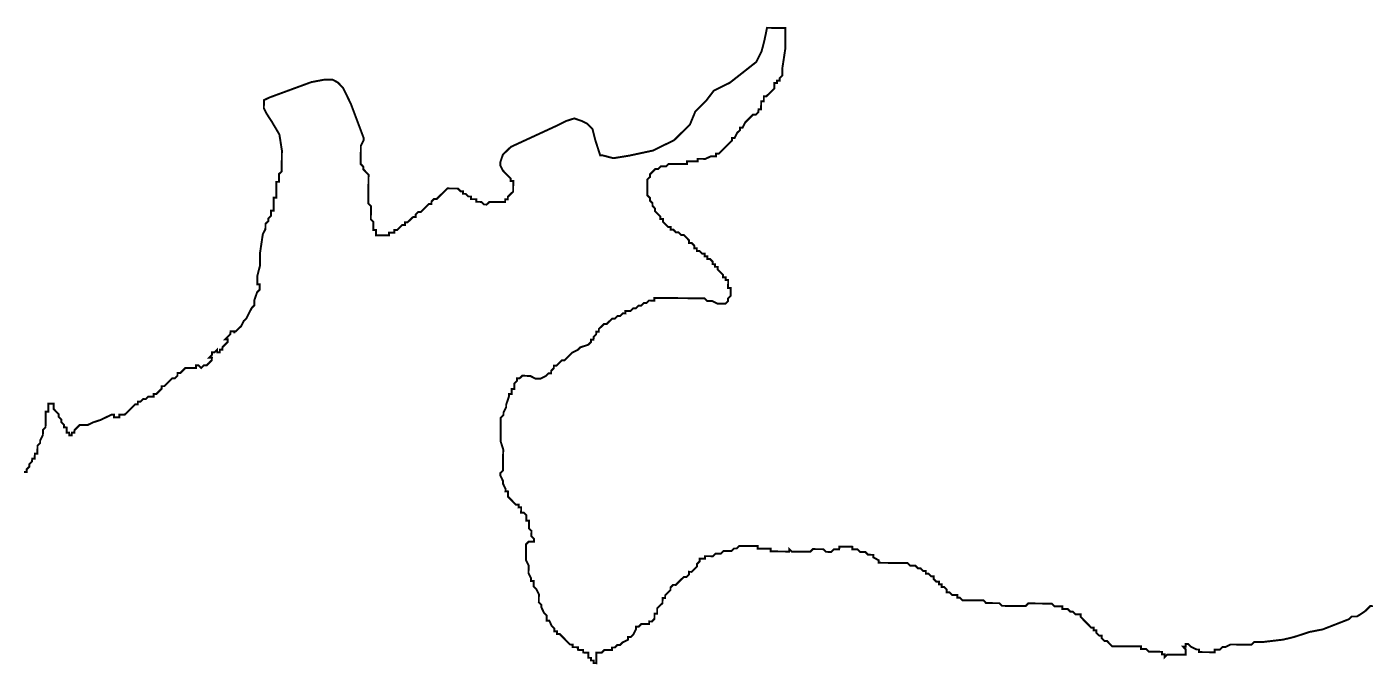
# Model space of a CAD drawing. Header units: metres. Extents: x 319816 to 366074, y 1739234 to 1838803.
# Drawn here: x 327651 to 329714, y 1809493 to 1810472 of the extents above; entities that cross this region are included whole.
import ezdxf

# ---------------------------------------------------------------- set-up
doc = ezdxf.new("R2010")
doc.units = ezdxf.units.M
doc.header["$MEASUREMENT"] = 0
doc.layers.add('HAZARDS LINE', color=1, linetype='Continuous')

msp = doc.modelspace()

# ---------------------------------------------------------------- linework, layer by layer
at = {"layer": 'HAZARDS LINE', "lineweight": 18, "const_width": 3}
msp.add_lwpolyline([(327646.6, 1809788.4), (327650.6, 1809788.4), (327650.6, 1809792.4), (327654.7, 1809796.5), (327654.7, 1809800.5), (327658.8, 1809804.5), (327658.9, 1809808.5), (327662.9, 1809808.5), (327663, 1809816.6), (327667, 1809816.6), (327667.1, 1809828.7), (327671.2, 1809832.7), (327671.2, 1809836.7), (327675.3, 1809844.8), (327675.4, 1809852.9), (327679.4, 1809856.9), (327679.6, 1809881.1), (327683.7, 1809881.1), (327683.8, 1809893.2), (327691.8, 1809893.2), (327691.8, 1809885.1), (327695.8, 1809881), (327699.8, 1809876.9), (327699.8, 1809872.9), (327703.8, 1809868.8), (327703.7, 1809864.8), (327707.8, 1809860.7), (327707.7, 1809856.7), (327711.8, 1809856.6), (327711.7, 1809848.5), (327715.7, 1809848.5), (327715.7, 1809844.5), (327719.7, 1809844.4), (327719.8, 1809848.5), (327723.8, 1809848.4), (327723.9, 1809852.5), (327727.9, 1809856.5), (327732, 1809860.5), (327744.1, 1809860.4), (327752.2, 1809864.4), (327764.4, 1809868.3), (327780.6, 1809876.3), (327784.7, 1809876.3), (327784.6, 1809872.2), (327792.7, 1809872.2), (327792.7, 1809876.2), (327800.8, 1809876.1), (327804.9, 1809880.1), (327809, 1809884.2), (327817.1, 1809892.2), (327821.2, 1809892.1), (327821.2, 1809896.2), (327825.2, 1809896.1), (327829.3, 1809900.2), (327833.3, 1809900.1), (327837.4, 1809904.1), (327845.5, 1809904.1), (327845.5, 1809908.1), (327849.6, 1809908.1), (327853.6, 1809912.1), (327857.7, 1809916.1), (327857.7, 1809920.1), (327861.8, 1809920.1), (327865.9, 1809924.1), (327869.9, 1809928.1), (327874, 1809932.1), (327878, 1809932.1), (327882.1, 1809936.1), (327882.1, 1809940.2), (327886.2, 1809940.1), (327890.3, 1809944.1), (327894.3, 1809948.1), (327910.5, 1809948), (327910.5, 1809952.1), (327914.6, 1809952), (327918.6, 1809948), (327922.6, 1809952), (327926.7, 1809951.9), (327930.8, 1809955.9), (327934.8, 1809960), (327934.9, 1809964), (327930.8, 1809964), (327934.9, 1809968), (327934.9, 1809972.1), (327939, 1809972), (327943, 1809976.1), (327943, 1809972), (327947.1, 1809972), (327947.1, 1809976), (327951.1, 1809976), (327951.2, 1809980), (327959.3, 1809988.1), (327959.3, 1809992.1), (327955.3, 1809992.1), (327959.4, 1809996.1), (327963.4, 1810000.1), (327963.5, 1810004.2), (327967.5, 1810004.2), (327971.6, 1810004.1), (327975.6, 1810008.1), (327979.7, 1810012.1), (327983.8, 1810020.2), (327987.9, 1810024.2), (327996.1, 1810040.3), (328000.2, 1810044.3), (328000.2, 1810052.4), (328004.4, 1810064.5), (328008.4, 1810068.5), (328008.5, 1810076.6), (328004.5, 1810076.6), (328004.5, 1810088.7), (328008.7, 1810104.9), (328008.9, 1810125.1), (328013.1, 1810153.3), (328017.2, 1810161.4), (328017.3, 1810169.5), (328021.4, 1810173.5), (328021.4, 1810177.5), (328025.5, 1810181.5), (328025.5, 1810189.6), (328029.6, 1810189.6), (328029.7, 1810209.8), (328033.8, 1810209.8), (328034, 1810234), (328038, 1810234), (328038.1, 1810246.1), (328042.2, 1810250.1), (328042.4, 1810282.4), (328038.6, 1810306.7), (328026.6, 1810327), (328018.6, 1810339.2), (328014.7, 1810347.3), (328014.8, 1810359.4), (328022.9, 1810363.4), (328055.3, 1810375.3), (328087.7, 1810387.2), (328108, 1810391), (328120.1, 1810390.9), (328128.1, 1810386.8), (328136.1, 1810378.7), (328148.1, 1810354.4), (328167.9, 1810301.7), (328167.8, 1810297.6), (328163.7, 1810289.6), (328163.5, 1810261.3), (328167.5, 1810257.2), (328167.5, 1810253.2), (328175.5, 1810245), (328175.2, 1810200.6), (328179.2, 1810196.5), (328179, 1810176.3), (328183, 1810172.2), (328182.9, 1810160.1), (328187, 1810160), (328186.9, 1810152), (328207.1, 1810151.8), (328207.1, 1810155.8), (328215.2, 1810155.8), (328215.2, 1810159.8), (328219.3, 1810159.8), (328223.4, 1810163.8), (328227.4, 1810167.8), (328231.5, 1810167.8), (328231.5, 1810171.8), (328235.5, 1810171.8), (328239.6, 1810175.8), (328243.7, 1810179.8), (328247.7, 1810179.8), (328247.8, 1810183.8), (328251.8, 1810187.8), (328255.9, 1810187.8), (328259.9, 1810191.8), (328264, 1810195.8), (328268.1, 1810199.8), (328272.1, 1810199.8), (328272.2, 1810203.8), (328276.2, 1810207.8), (328280.3, 1810207.8), (328288.4, 1810215.8), (328292.5, 1810219.8), (328296.6, 1810223.8), (328312.7, 1810223.7), (328316.7, 1810219.6), (328320.8, 1810219.6), (328320.7, 1810215.6), (328324.8, 1810215.5), (328328.8, 1810211.5), (328332.8, 1810211.4), (328332.8, 1810207.4), (328340.9, 1810207.3), (328340.9, 1810203.3), (328348.9, 1810203.2), (328352.9, 1810199.2), (328357, 1810199.1), (328361.1, 1810203.1), (328385.3, 1810202.9), (328385.3, 1810207), (328389.4, 1810206.9), (328389.4, 1810211), (328393.5, 1810215), (328397.6, 1810219), (328397.7, 1810235.2), (328393.6, 1810235.2), (328393.7, 1810239.2), (328381.6, 1810251.5), (328377.7, 1810259.6), (328377.7, 1810263.6), (328381.8, 1810275.7), (328394.1, 1810287.7), (328463, 1810319.5), (328479.2, 1810327.5), (328491.4, 1810331.4), (328503.5, 1810327.3), (328511.5, 1810323.2), (328519.5, 1810315), (328523.5, 1810298.9), (328527.4, 1810286.7), (328531.3, 1810274.5), (328535.4, 1810274.5), (328551.5, 1810270.3), (328575.8, 1810274.2), (328612.2, 1810282), (328644.7, 1810297.9), (328652.8, 1810305.9), (328669.1, 1810322), (328677.4, 1810342.1), (328693.6, 1810358.1), (328705.9, 1810374.2), (328730.2, 1810386.1), (328750.6, 1810402.1), (328770.9, 1810418.1), (328779.1, 1810434.3), (328783.3, 1810450.4), (328787.5, 1810470.6), (328807.7, 1810470.4), (328815.8, 1810470.3), (328815.7, 1810458.2), (328815.5, 1810438), (328811.2, 1810409.7), (328811.2, 1810405.7), (328811.1, 1810397.6), (328807.1, 1810393.6), (328807, 1810389.6), (328803, 1810389.6), (328803, 1810385.6), (328798.9, 1810385.6), (328798.9, 1810381.6), (328798.9, 1810377.5), (328794.8, 1810373.5), (328790.7, 1810369.5), (328786.6, 1810365.5), (328782.6, 1810365.5), (328782.6, 1810361.5), (328782.5, 1810357.4), (328778.5, 1810357.5), (328778.5, 1810353.4), (328778.4, 1810349.4), (328778.4, 1810345.3), (328774.4, 1810345.4), (328774.3, 1810341.3), (328770.3, 1810337.3), (328766.2, 1810337.4), (328762.1, 1810333.3), (328758.1, 1810329.3), (328754, 1810325.3), (328749.9, 1810317.3), (328745.9, 1810317.3), (328745.8, 1810313.3), (328741.7, 1810309.3), (328737.6, 1810301.2), (328733.6, 1810301.2), (328733.6, 1810297.2), (328729.5, 1810293.2), (328725.4, 1810289.2), (328721.4, 1810285.2), (328717.3, 1810281.2), (328713.2, 1810277.1), (328709.2, 1810277.2), (328709.1, 1810273.1), (328705.1, 1810273.2), (328701.1, 1810273.2), (328692.9, 1810269.2), (328688.9, 1810269.3), (328684.9, 1810269.3), (328680.8, 1810269.3), (328680.8, 1810265.3), (328676.7, 1810265.3), (328672.7, 1810265.3), (328668.7, 1810265.4), (328664.6, 1810265.4), (328664.6, 1810261.4), (328660.6, 1810261.4), (328656.5, 1810261.4), (328652.5, 1810261.5), (328648.4, 1810261.5), (328644.4, 1810261.5), (328640.3, 1810261.6), (328636.3, 1810261.6), (328632.2, 1810257.6), (328628.2, 1810257.6), (328624.2, 1810257.6), (328620.1, 1810253.6), (328616, 1810253.7), (328612, 1810249.7), (328607.9, 1810245.6), (328607.9, 1810241.6), (328603.8, 1810237.6), (328603.8, 1810233.6), (328603.7, 1810229.5), (328603.7, 1810225.5), (328603.7, 1810221.4), (328603.6, 1810217.4), (328603.6, 1810213.3), (328607.6, 1810209.3), (328607.6, 1810205.2), (328611.6, 1810201.2), (328611.6, 1810197.1), (328615.6, 1810193), (328615.5, 1810189), (328619.5, 1810184.9), (328623.5, 1810180.9), (328623.5, 1810176.8), (328627.6, 1810176.8), (328627.5, 1810172.7), (328631.5, 1810168.7), (328635.5, 1810164.6), (328639.6, 1810164.6), (328639.6, 1810160.5), (328643.6, 1810160.5), (328647.6, 1810156.4), (328651.6, 1810156.4), (328655.6, 1810152.3), (328659.7, 1810152.3), (328663.7, 1810148.2), (328667.7, 1810144.1), (328667.7, 1810140.1), (328671.7, 1810140.1), (328675.7, 1810136), (328675.7, 1810131.9), (328679.7, 1810131.9), (328679.7, 1810127.9), (328683.7, 1810127.8), (328687.8, 1810123.8), (328691.8, 1810123.7), (328691.8, 1810119.7), (328695.8, 1810119.7), (328695.8, 1810115.6), (328699.8, 1810115.6), (328703.8, 1810111.5), (328703.8, 1810107.5), (328707.8, 1810107.4), (328707.8, 1810103.4), (328711.8, 1810103.4), (328711.8, 1810099.3), (328715.8, 1810095.3), (328719.8, 1810091.2), (328719.8, 1810087.1), (328723.8, 1810087.1), (328723.8, 1810083.1), (328727.8, 1810083), (328727.8, 1810079), (328727.7, 1810070.9), (328731.8, 1810070.9), (328731.8, 1810066.8), (328731.7, 1810062.8), (328731.7, 1810058.8), (328727.6, 1810054.7), (328727.6, 1810050.7), (328723.5, 1810046.7), (328719.5, 1810046.7), (328715.4, 1810046.8), (328711.4, 1810046.8), (328703.3, 1810050.9), (328699.3, 1810050.9), (328695.3, 1810051), (328691.3, 1810055), (328687.2, 1810055.1), (328683.2, 1810055.1), (328679.1, 1810055.1), (328675.1, 1810055.2), (328671, 1810055.2), (328667, 1810055.2), (328663, 1810055.3), (328658.9, 1810055.3), (328654.9, 1810055.3), (328650.8, 1810055.3), (328646.8, 1810055.4), (328642.8, 1810055.4), (328638.7, 1810055.4), (328634.7, 1810055.5), (328630.6, 1810055.5), (328626.6, 1810055.5), (328622.6, 1810055.6), (328614.5, 1810055.6), (328614.4, 1810051.6), (328610.4, 1810051.6), (328606.4, 1810051.7), (328602.3, 1810047.6), (328598.3, 1810047.7), (328594.2, 1810043.7), (328590.1, 1810043.7), (328586.1, 1810039.7), (328582, 1810039.7), (328578, 1810035.7), (328573.9, 1810035.7), (328569.9, 1810035.8), (328569.8, 1810031.7), (328565.8, 1810031.8), (328561.7, 1810027.8), (328557.7, 1810027.8), (328553.6, 1810023.8), (328549.6, 1810023.8), (328545.5, 1810019.8), (328541.4, 1810015.8), (328537.4, 1810015.8), (328533.3, 1810011.8), (328529.2, 1810007.8), (328529.2, 1810003.8), (328525.2, 1810003.8), (328525.1, 1809999.8), (328521.1, 1809995.7), (328521, 1809991.7), (328517, 1809991.7), (328517, 1809987.7), (328512.9, 1809983.7), (328500.7, 1809979.7), (328496.7, 1809975.7), (328488.5, 1809971.8), (328480.4, 1809963.7), (328476.3, 1809959.7), (328472.3, 1809959.8), (328468.2, 1809955.7), (328464.1, 1809951.7), (328460.1, 1809951.8), (328460.1, 1809947.7), (328456, 1809943.7), (328456, 1809939.7), (328451.9, 1809939.7), (328447.9, 1809935.7), (328439.7, 1809931.7), (328435.7, 1809931.8), (328431.7, 1809931.8), (328423.6, 1809935.9), (328419.6, 1809935.9), (328415.5, 1809936), (328411.5, 1809936), (328407.4, 1809932), (328403.4, 1809932), (328403.3, 1809928), (328399.3, 1809924), (328399.2, 1809919.9), (328399.2, 1809915.9), (328395.2, 1809915.9), (328395.1, 1809911.9), (328395.1, 1809907.8), (328391.1, 1809907.9), (328391, 1809903.8), (328386.9, 1809891.7), (328386.9, 1809887.7), (328382.8, 1809879.6), (328382.7, 1809875.6), (328378.6, 1809871.6), (328378.6, 1809867.5), (328378.6, 1809863.5), (328378.6, 1809859.5), (328378.5, 1809855.4), (328378.5, 1809851.4), (328378.5, 1809847.3), (328378.4, 1809839.2), (328378.4, 1809835.2), (328382.3, 1809823), (328382.3, 1809819), (328382.2, 1809815), (328382.2, 1809810.9), (328382.2, 1809806.9), (328382.1, 1809802.8), (328382.1, 1809798.8), (328382.1, 1809794.8), (328382.1, 1809790.7), (328378, 1809786.7), (328377.9, 1809782.7), (328381.9, 1809774.6), (328381.9, 1809770.5), (328385.9, 1809762.4), (328385.8, 1809758.4), (328389.9, 1809758.3), (328389.8, 1809750.2), (328393.8, 1809746.2), (328397.8, 1809742.1), (328401.8, 1809738), (328405.9, 1809738), (328405.8, 1809733.9), (328409.9, 1809733.9), (328409.9, 1809729.9), (328409.8, 1809725.8), (328413.9, 1809725.8), (328417.9, 1809721.7), (328417.8, 1809717.7), (328417.8, 1809713.6), (328421.9, 1809713.6), (328421.8, 1809709.6), (328421.8, 1809701.5), (328425.8, 1809697.4), (328425.7, 1809693.4), (328425.7, 1809689.3), (328429.7, 1809685.3), (328429.7, 1809681.2), (328425.6, 1809681.2), (328421.6, 1809681.3), (328417.5, 1809677.3), (328417.5, 1809673.2), (328417.5, 1809669.2), (328417.4, 1809665.1), (328417.4, 1809661.1), (328417.4, 1809657.1), (328417.3, 1809653), (328421.3, 1809644.9), (328421.3, 1809640.9), (328421.2, 1809636.8), (328421.2, 1809632.8), (328425.2, 1809624.7), (328425.2, 1809620.6), (328429.2, 1809620.6), (328429.2, 1809616.6), (328429.1, 1809612.5), (328433.1, 1809608.4), (328437.1, 1809600.3), (328437, 1809588.2), (328441, 1809584.1), (328441, 1809580.1), (328445, 1809572), (328449, 1809567.9), (328449, 1809563.9), (328448.9, 1809559.8), (328453, 1809559.8), (328456.9, 1809551.7), (328461, 1809547.6), (328460.9, 1809543.6), (328465, 1809543.5), (328464.9, 1809539.5), (328469, 1809539.4), (328473, 1809535.4), (328477, 1809531.3), (328485, 1809523.2), (328489, 1809523.1), (328489, 1809519.1), (328493.1, 1809519.1), (328497.1, 1809519), (328497.1, 1809515), (328501.1, 1809514.9), (328505.1, 1809514.9), (328505.1, 1809510.9), (328509.2, 1809510.8), (328513.2, 1809510.8), (328513.2, 1809506.8), (328513.1, 1809502.7), (328517.2, 1809502.7), (328517.1, 1809498.7), (328521.2, 1809498.6), (328521.2, 1809494.6), (328525.2, 1809494.5), (328525.2, 1809498.6), (328525.3, 1809502.6), (328525.3, 1809506.7), (328525.3, 1809510.7), (328529.4, 1809510.7), (328533.4, 1809510.6), (328537.5, 1809514.7), (328541.5, 1809514.6), (328545.6, 1809514.6), (328549.6, 1809514.6), (328549.6, 1809518.6), (328553.7, 1809518.6), (328557.7, 1809522.6), (328561.8, 1809522.6), (328565.9, 1809526.6), (328574, 1809530.5), (328574, 1809534.6), (328578, 1809534.5), (328582.1, 1809538.6), (328586.2, 1809546.6), (328586.2, 1809550.6), (328590.3, 1809550.6), (328594.4, 1809554.6), (328598.4, 1809554.6), (328602.4, 1809554.6), (328606.5, 1809554.5), (328606.5, 1809558.6), (328610.6, 1809558.5), (328614.6, 1809562.6), (328614.7, 1809566.6), (328614.7, 1809570.6), (328618.7, 1809570.6), (328618.8, 1809574.6), (328618.8, 1809578.7), (328626.9, 1809586.7), (328627, 1809590.7), (328627, 1809594.8), (328631, 1809594.8), (328631.1, 1809598.8), (328635.2, 1809602.8), (328639.2, 1809606.8), (328639.3, 1809610.9), (328643.3, 1809614.9), (328647.4, 1809614.8), (328651.4, 1809618.8), (328655.5, 1809622.9), (328659.6, 1809626.9), (328663.6, 1809626.8), (328667.7, 1809630.8), (328667.7, 1809634.9), (328671.8, 1809634.8), (328675.8, 1809638.9), (328679.9, 1809642.9), (328680, 1809646.9), (328684, 1809650.9), (328684.1, 1809655), (328688.1, 1809654.9), (328692.1, 1809654.9), (328692.2, 1809658.9), (328696.2, 1809658.9), (328700.3, 1809658.9), (328704.3, 1809658.8), (328708.4, 1809662.9), (328712.4, 1809662.8), (328716.4, 1809662.8), (328720.5, 1809666.8), (328724.6, 1809666.8), (328728.6, 1809666.7), (328732.6, 1809666.7), (328736.7, 1809670.7), (328740.8, 1809670.7), (328744.8, 1809674.7), (328748.9, 1809674.7), (328752.9, 1809674.6), (328756.9, 1809674.6), (328761, 1809674.6), (328765, 1809674.5), (328769.1, 1809674.5), (328773.1, 1809674.5), (328773.1, 1809670.4), (328777.1, 1809670.4), (328781.2, 1809670.4), (328785.2, 1809670.3), (328789.2, 1809670.3), (328793.3, 1809670.3), (328793.3, 1809666.2), (328797.3, 1809666.2), (328801.3, 1809666.2), (328805.4, 1809666.1), (328809.4, 1809666.1), (328813.5, 1809666.1), (328817.5, 1809666), (328821.5, 1809666), (328821.6, 1809670), (328825.6, 1809666), (328829.6, 1809665.9), (328833.7, 1809665.9), (328837.7, 1809665.9), (328845.8, 1809665.8), (328849.8, 1809665.8), (328853.9, 1809665.7), (328857.9, 1809669.8), (328862, 1809669.7), (328866, 1809669.7), (328870.1, 1809669.7), (328874.1, 1809669.6), (328878.1, 1809665.6), (328882.1, 1809665.5), (328886.2, 1809665.5), (328890.3, 1809669.5), (328894.3, 1809669.5), (328898.3, 1809669.4), (328898.4, 1809673.5), (328902.4, 1809673.4), (328906.5, 1809673.4), (328910.5, 1809673.4), (328914.5, 1809673.4), (328918.6, 1809673.3), (328918.5, 1809669.3), (328922.6, 1809669.2), (328926.6, 1809669.2), (328930.6, 1809665.1), (328934.7, 1809665.1), (328938.7, 1809665.1), (328942.7, 1809661), (328946.8, 1809661), (328950.8, 1809660.9), (328950.8, 1809656.9), (328958.8, 1809652.8), (328958.8, 1809648.8), (328962.8, 1809648.7), (328966.9, 1809648.7), (328970.9, 1809648.7), (328975, 1809648.6), (328979, 1809648.6), (328983, 1809648.6), (328991.1, 1809648.5), (328995.2, 1809648.5), (328999.2, 1809648.4), (329003.2, 1809648.4), (329007.3, 1809644.3), (329011.3, 1809644.3), (329015.3, 1809644.3), (329019.3, 1809640.2), (329023.4, 1809640.2), (329027.4, 1809636.1), (329031.4, 1809636.1), (329031.4, 1809632), (329035.4, 1809632), (329039.5, 1809627.9), (329043.5, 1809627.9), (329043.5, 1809623.8), (329047.5, 1809619.8), (329051.5, 1809619.7), (329051.5, 1809615.7), (329055.5, 1809615.7), (329055.5, 1809611.6), (329059.5, 1809611.6), (329063.5, 1809607.5), (329063.5, 1809603.5), (329067.5, 1809603.4), (329071.6, 1809599.4), (329075.6, 1809599.3), (329079.6, 1809599.3), (329079.6, 1809595.3), (329083.6, 1809595.2), (329087.7, 1809591.2), (329091.7, 1809591.1), (329095.7, 1809591.1), (329099.8, 1809591.1), (329103.8, 1809591), (329107.9, 1809591), (329111.9, 1809591), (329115.9, 1809590.9), (329120, 1809590.9), (329124, 1809586.8), (329128, 1809586.8), (329132.1, 1809586.8), (329136.1, 1809586.7), (329140.2, 1809586.7), (329144.2, 1809586.7), (329148.2, 1809582.6), (329152.2, 1809582.6), (329156.3, 1809582.5), (329160.3, 1809582.5), (329164.4, 1809582.5), (329168.4, 1809582.4), (329172.4, 1809582.4), (329176.5, 1809582.4), (329180.5, 1809582.3), (329184.6, 1809582.3), (329188.6, 1809586.3), (329192.7, 1809586.3), (329196.7, 1809586.3), (329200.8, 1809586.2), (329204.8, 1809586.2), (329208.8, 1809586.2), (329212.9, 1809586.1), (329216.9, 1809586.1), (329221, 1809586.1), (329225, 1809586), (329229, 1809582), (329233.1, 1809581.9), (329237.1, 1809581.9), (329241.1, 1809581.9), (329241.1, 1809577.8), (329245.1, 1809577.8), (329249.2, 1809577.8), (329253.2, 1809573.7), (329257.2, 1809573.6), (329261.2, 1809569.6), (329265.3, 1809569.5), (329269.3, 1809569.5), (329269.3, 1809565.5), (329273.3, 1809561.4), (329277.3, 1809557.3), (329281.3, 1809553.3), (329285.3, 1809549.2), (329289.4, 1809549.1), (329289.3, 1809545.1), (329293.4, 1809545.1), (329293.3, 1809541), (329297.4, 1809537), (329301.4, 1809536.9), (329301.4, 1809532.9), (329305.4, 1809528.8), (329309.4, 1809528.8), (329313.4, 1809524.7), (329317.4, 1809520.6), (329321.5, 1809520.6), (329325.5, 1809520.6), (329329.6, 1809520.5), (329333.6, 1809520.5), (329337.6, 1809520.5), (329341.7, 1809520.4), (329345.7, 1809520.4), (329349.8, 1809520.4), (329353.8, 1809520.3), (329357.8, 1809520.3), (329361.9, 1809520.3), (329361.9, 1809516.2), (329365.9, 1809516.2), (329369.9, 1809516.2), (329373.9, 1809512.1), (329378, 1809512.1), (329386.1, 1809512), (329390.1, 1809512), (329394.1, 1809511.9), (329394.1, 1809507.9), (329398.2, 1809507.9), (329398.1, 1809503.8), (329402.2, 1809507.8), (329410.3, 1809507.8), (329418.4, 1809507.7), (329422.4, 1809507.7), (329426.4, 1809507.6), (329430.5, 1809507.6), (329430.5, 1809511.7), (329430.5, 1809515.7), (329426.5, 1809519.8), (329430.6, 1809519.7), (329430.6, 1809523.8), (329434.6, 1809523.8), (329438.7, 1809519.7), (329446.7, 1809515.6), (329450.7, 1809515.5), (329450.7, 1809511.5), (329454.8, 1809511.5), (329458.8, 1809511.4), (329462.8, 1809511.4), (329466.9, 1809511.4), (329470.9, 1809511.3), (329475, 1809511.3), (329475, 1809515.3), (329479, 1809515.3), (329483.1, 1809515.3), (329487.1, 1809519.3), (329491.2, 1809519.3), (329499.3, 1809523.2), (329503.3, 1809523.2), (329507.4, 1809523.2), (329511.4, 1809523.1), (329515.5, 1809523.1), (329519.5, 1809523.1), (329523.5, 1809523), (329527.6, 1809523), (329531.6, 1809523), (329535.7, 1809527), (329539.7, 1809527), (329543.8, 1809526.9), (329547.8, 1809526.9), (329580.2, 1809530.7), (329596.4, 1809534.6), (329608.5, 1809538.5), (329620.7, 1809542.5), (329640.9, 1809546.4), (329661.2, 1809554.3), (329681.5, 1809562.2), (329685.5, 1809566.2), (329689.6, 1809566.2), (329693.6, 1809566.2), (329705.8, 1809574.2), (329709.9, 1809578.2), (329713.9, 1809582.2), (329718, 1809582.1)], dxfattribs=at)
msp.add_lwpolyline([(327969.4, 1810005.2), (327969.4, 1810001.2)], close=True, dxfattribs=at)

doc.saveas('drawing.dxf')
